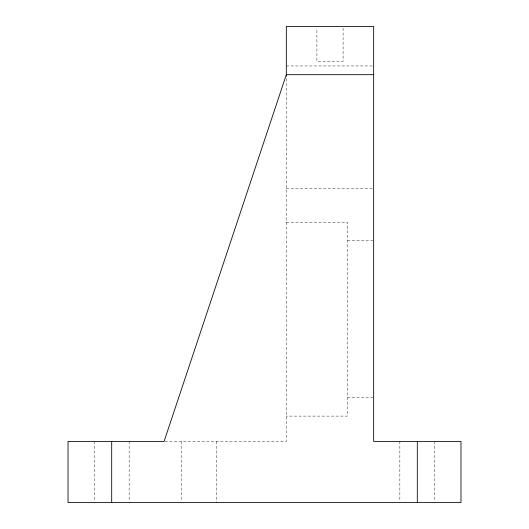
<?xml version="1.0" encoding="UTF-8"?>
<svg xmlns="http://www.w3.org/2000/svg" width="529" height="529" viewBox="0 0 529 529"><rect width="100%" height="100%" fill="white"/><g stroke="black" fill="none" stroke-linecap="round" stroke-linejoin="round"><path stroke-width="0.4" stroke-dasharray="2.65 1.98" d="M286.328 65.953L372.826 65.953M286.328 188.198L372.826 188.198M286.328 222.253L347.454 222.253L347.454 416.105L286.328 416.105M347.454 240.589L372.833 240.589M347.454 397.768L372.833 397.768M164.909 441.424L286.328 441.424L286.328 75.508M434.772 441.424L434.772 500.897M399.845 441.424L399.845 500.897M343.09 28.077L343.09 61.377L316.891 61.377L316.891 28.077M216.473 441.424L216.473 502.55M181.546 441.424L181.546 500.897M129.155 441.424L129.155 500.897M94.228 441.424L94.228 500.897"/><path stroke-width="0.79" d="M373.653 74.682L286.328 74.682L164.083 441.424L68.029 441.424L68.029 502.55L460.971 502.55L460.971 441.424L373.653 441.424L373.653 26.45L286.328 26.45L286.328 75.621M417.308 441.424L417.308 502.55M111.692 441.424L111.692 502.55"/></g></svg>
